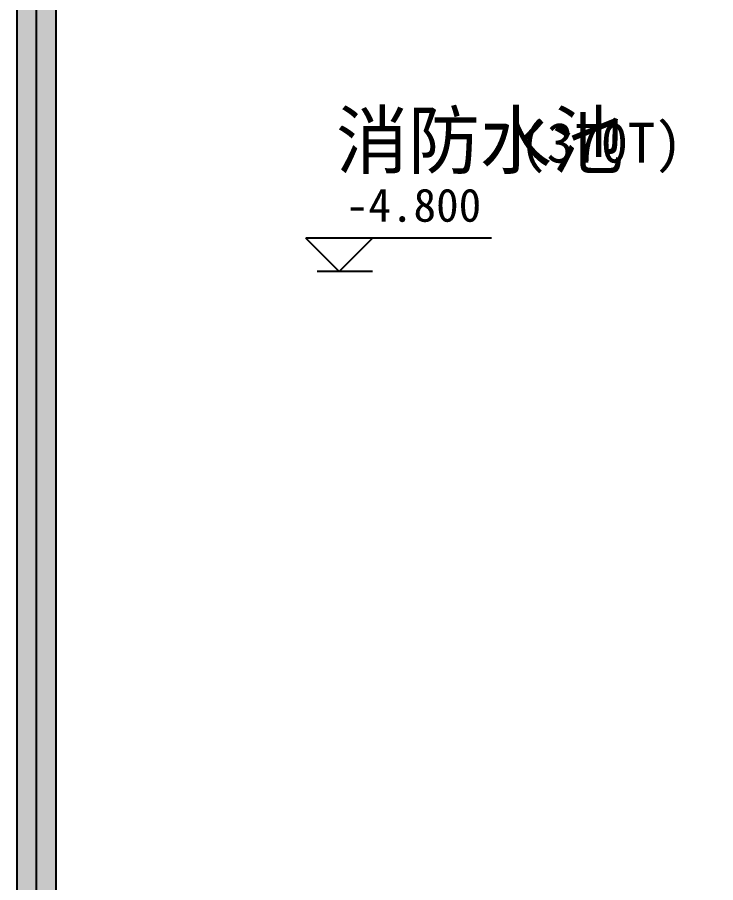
# Model space of a CAD drawing. Header units: metres. Extents: x 0 to 433927, y 0 to 133848.
# Drawn here: x 361755 to 368070, y 110249 to 118072 of the extents above; entities that cross this region are included whole.
import ezdxf

# ---------------------------------------------------------------- set-up
doc = ezdxf.new("R2010")
doc.units = ezdxf.units.M
for name, color, linetype in [('DOTE', 1, 'Continuous'), ('PUB_DIM', 3, 'Continuous'), ('PUB_TEXT', 7, 'Continuous'), ('WALL', 40, 'Continuous'), ('剪力墙', 252, 'Continuous'), ('说明', 60, 'Continuous')]:
    doc.layers.add(name, color=color, linetype=linetype)

msp = doc.modelspace()

# ---------------------------------------------------------------- hatches: boundary and pattern name
at = {"layer": '剪力墙'}
h = msp.add_hatch(dxfattribs=at)
h.set_pattern_fill('SOLID')
h.paths.add_polyline_path([(361755.24, 125615.05), (361755.24, 107265.05), (377105.24, 107265.05), (379605.24, 107265.05), (379605.24, 113615.05), (379605.24, 115715.05), (377105.24, 115715.05), (377105.24, 125615.05)])
h.paths.add_polyline_path([(369755.24, 125265.05), (369755.24, 107615.05), (362105.24, 107615.05), (362105.24, 125265.05)])
h.paths.add_polyline_path([(370105.24, 125265.05), (376755.24, 125265.05), (376755.24, 115365.05), (377105.24, 115365.05), (379255.24, 115365.05), (379255.24, 107615.05), (377105.24, 107615.05), (377105.24, 113865.05), (376755.24, 113865.05), (376755.24, 107615.05), (370105.24, 107615.05)])

# ---------------------------------------------------------------- linework, layer by layer
at = {"layer": 'DOTE'}
msp.add_line((361930.24, 106440.05), (361930.24, 126440.05), dxfattribs=at)
at = {"layer": 'PUB_DIM'}
for p, q in [((366042.55, 116073.9), (364365.41, 116073.9)), ((364665.41, 115773.9), (364365.41, 116073.9)), ((364965.41, 116073.9), (364665.41, 115773.9)), ((364965.41, 115773.9), (364467.71, 115773.9))]:
    msp.add_line(p, q, dxfattribs=at)
at = {"layer": 'WALL'}
for p, q in [((361755.24, 107265.05), (361755.24, 125615.05)), ((362105.24, 107615.05), (362105.24, 125265.05))]:
    msp.add_line(p, q, dxfattribs=at)
at = {"layer": '说明'}
msp.add_lwpolyline([(361755.24, 125615.05), (377105.24, 125615.05), (377105.24, 115715.05), (379605.24, 115715.05), (379605.24, 107265.05), (361755.24, 107265.05)], close=True, dxfattribs=at)

# ---------------------------------------------------------------- texts
at = {"layer": 'PUB_DIM'}
msp.add_text('-4.800', height=300, dxfattribs=at).set_placement((364725.41, 116223.9))
at = {"layer": 'PUB_TEXT'}
for s, height, p in [('消防水池', 500, (364637.73, 116710.53)), ('(370T)', 360, (366296.7, 116758.45))]:
    msp.add_text(s, height=height, dxfattribs=at).set_placement(p)

doc.saveas('drawing.dxf')
